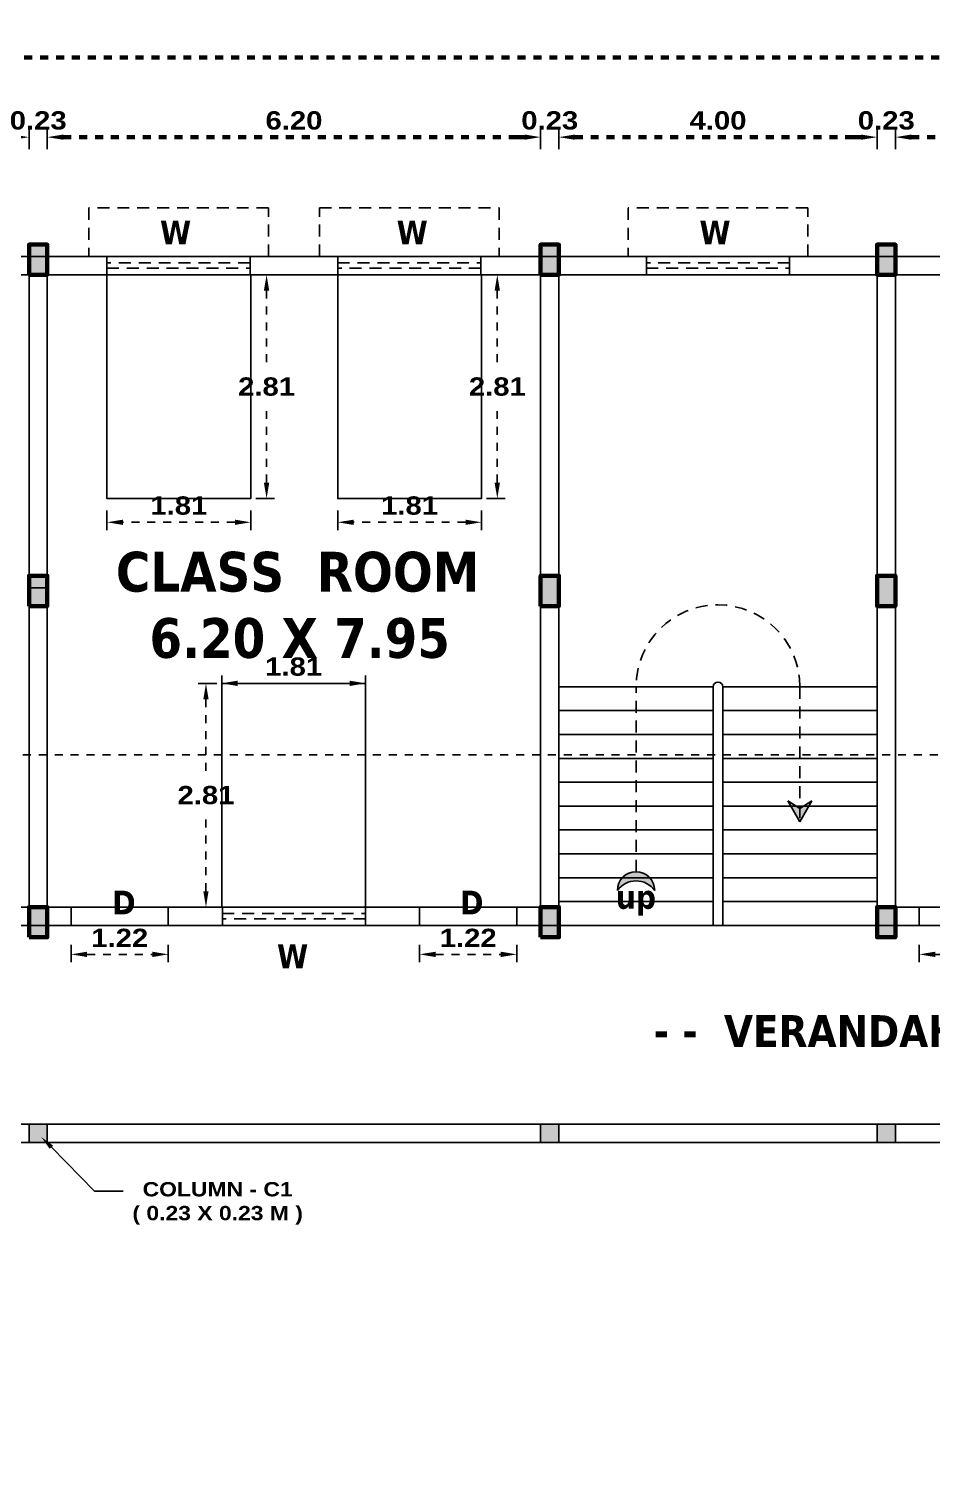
# Model space of a CAD drawing. Header units: metres. Extents: x 863 to 1571, y 626 to 804.
# Drawn here: x 880.64 to 891.99, y 682.07 to 700.3 of the extents above; entities that cross this region are included whole.
import ezdxf
from ezdxf import colors
from ezdxf.entities.mleader import LeaderData, LeaderLine
from ezdxf.math import Vec2, Vec3

# ---------------------------------------------------------------- set-up
doc = ezdxf.new("R2010")
doc.units = ezdxf.units.M
doc.header["$LTSCALE"] = 0.2
doc.header["$MEASUREMENT"] = 0
doc.header["$PDMODE"] = 2
for name, pattern in [('DASHDOT', [1, 0.5, -0.25, 0, -0.25]), ('DOT2', [0.125, 0, -0.125]), ('HIDDEN', [0.375, 0.25, -0.125])]:
    doc.linetypes.add(name, pattern=pattern)
doc.layers.get('0').update_dxf_attribs({"lineweight": 60})
for name, color, linetype in [('BLK_1_FLR_0_BLT_UP_AREA', 9, 'Continuous'), ('BLK_1_FLR_0_EXIT_WIDTH_DOOR', 1, 'Continuous'), ('BLK_1_FLR_0_REGULAR_ROOM_5', 2, 'Continuous'), ('BLK_1_FLR_0_REGULAR_ROOM_6', 2, 'Continuous'), ('BLK_1_FLR_0_ROOM_5_LIGHT_VENTILATION_1', 232, 'Continuous'), ('DOOR_OPEN', 232, 'Continuous')]:
    doc.layers.add(name, color=color, linetype=linetype)
doc.styles.get("Standard").update_dxf_attribs({"font": 'ariblk.ttf', "height": 0.23})
doc.styles.add('TXT', font='txt.shx')
doc.dimstyles.get("Standard").update_dxf_attribs({"dimtxt": 0.23, "dimasz": 0.2, "dimexe": 0.12, "dimexo": 0.0625, "dimgap": 0.09, "dimtad": 1, "dimtih": 1, "dimtoh": 1, "dimzin": 1, "dimdsep": 46, "dimtxsty": 'Standard', "dimcen": 0.09, "dimazin": 0, "dimtfac": 1, "dimtix": 1, "dimtofl": 0, "dimtmove": 0, "dimatfit": 0, "dimfxl": 0, "dimtolj": 1, "dimtzin": 0, "dimarcsym": 0})

# ---------------------------------------------------------------- blocks, each defined once
blk = doc.blocks.new('A$C650768DD')
blk.add_hatch(color=4).paths.add_polyline_path([(0, 0), (0.23, 0), (0.23, 0.38), (0, 0.38)])
at = {"color": 1}
blk.add_lwpolyline([(0, 0), (0.23, 0), (0.23, 0.38), (0, 0.38)], close=True, dxfattribs=at)
blk = doc.blocks.new('*D207')
at = {"color": 0, "lineweight": -2}
for p, q in [((874.443, 698.79), (874.443, 699.04)), ((880.643, 698.79), (880.643, 699.04))]:
    blk.add_line(p, q, dxfattribs=at)
at = {"linetype": 'DOT2'}
blk.add_line((874.643, 698.94), (880.443, 698.94), dxfattribs=at)
at = {"lineweight": -2}
for points in [[(874.643, 698.973), (874.643, 698.907), (874.443, 698.94)], [(880.443, 698.973), (880.443, 698.907), (880.643, 698.94)]]:
    blk.add_solid(points, dxfattribs=at)
at = {"layer": 'Defpoints', "color": 0, "lineweight": -2}
for p in [(880.643, 698.94), (874.443, 697.21), (880.643, 697.21)]:
    blk.add_point(p, dxfattribs=at)
at = {"color": 0, "lineweight": -2, "insert": (877.543, 699.149), "char_height": 0.23, "attachment_point": 5}
blk.add_mtext('\\A1;6.20', dxfattribs=at)
blk = doc.blocks.new('*D208')
at = {"linetype": 'DOT2'}
for p, q in [((880.443, 698.94), (880.243, 698.94)), ((881.073, 698.94), (881.273, 698.94))]:
    blk.add_line(p, q, dxfattribs=at)
at = {"color": 0, "lineweight": -2}
for p, q in [((880.643, 698.79), (880.643, 699.04)), ((880.873, 698.79), (880.873, 699.04))]:
    blk.add_line(p, q, dxfattribs=at)
at = {"lineweight": -2}
for points in [[(880.443, 698.973), (880.443, 698.907), (880.643, 698.94)], [(881.073, 698.973), (881.073, 698.907), (880.873, 698.94)]]:
    blk.add_solid(points, dxfattribs=at)
at = {"layer": 'Defpoints', "color": 0, "lineweight": -2}
for p in [(880.873, 698.94), (880.643, 697.21), (880.873, 697.21)]:
    blk.add_point(p, dxfattribs=at)
at = {"color": 0, "lineweight": -2, "insert": (880.758, 699.149), "char_height": 0.23, "attachment_point": 5}
blk.add_mtext('\\A1;0.23', dxfattribs=at)
blk = doc.blocks.new('*D209')
at = {"color": 0, "lineweight": -2}
for p, q in [((880.873, 698.79), (880.873, 699.04)), ((887.073, 698.79), (887.073, 699.04))]:
    blk.add_line(p, q, dxfattribs=at)
at = {"linetype": 'DOT2'}
blk.add_line((881.073, 698.94), (886.873, 698.94), dxfattribs=at)
at = {"lineweight": -2}
for points in [[(881.073, 698.973), (881.073, 698.907), (880.873, 698.94)], [(886.873, 698.973), (886.873, 698.907), (887.073, 698.94)]]:
    blk.add_solid(points, dxfattribs=at)
at = {"layer": 'Defpoints', "color": 0, "lineweight": -2}
for p in [(887.073, 698.94), (880.873, 697.21), (887.073, 697.21)]:
    blk.add_point(p, dxfattribs=at)
at = {"color": 0, "lineweight": -2, "insert": (883.973, 699.149), "char_height": 0.23, "attachment_point": 5}
blk.add_mtext('\\A1;6.20', dxfattribs=at)
blk = doc.blocks.new('*D210')
at = {"linetype": 'DOT2'}
for p, q in [((886.873, 698.94), (886.673, 698.94)), ((887.503, 698.94), (887.703, 698.94))]:
    blk.add_line(p, q, dxfattribs=at)
at = {"color": 0, "lineweight": -2}
for p, q in [((887.073, 698.79), (887.073, 699.04)), ((887.303, 698.79), (887.303, 699.04))]:
    blk.add_line(p, q, dxfattribs=at)
at = {"lineweight": -2}
for points in [[(886.873, 698.973), (886.873, 698.907), (887.073, 698.94)], [(887.503, 698.973), (887.503, 698.907), (887.303, 698.94)]]:
    blk.add_solid(points, dxfattribs=at)
at = {"layer": 'Defpoints', "color": 0, "lineweight": -2}
for p in [(887.303, 698.94), (887.073, 697.21), (887.303, 697.21)]:
    blk.add_point(p, dxfattribs=at)
at = {"color": 0, "lineweight": -2, "insert": (887.188, 699.149), "char_height": 0.23, "attachment_point": 5}
blk.add_mtext('\\A1;0.23', dxfattribs=at)
blk = doc.blocks.new('*D211')
at = {"color": 0, "lineweight": -2}
for p, q in [((887.303, 698.79), (887.303, 699.04)), ((891.303, 698.79), (891.303, 699.04))]:
    blk.add_line(p, q, dxfattribs=at)
at = {"linetype": 'DOT2'}
blk.add_line((887.503, 698.94), (891.103, 698.94), dxfattribs=at)
at = {"lineweight": -2}
for points in [[(887.503, 698.973), (887.503, 698.907), (887.303, 698.94)], [(891.103, 698.973), (891.103, 698.907), (891.303, 698.94)]]:
    blk.add_solid(points, dxfattribs=at)
at = {"layer": 'Defpoints', "color": 0, "lineweight": -2}
for p in [(891.303, 698.94), (887.303, 697.21), (891.303, 697.21)]:
    blk.add_point(p, dxfattribs=at)
at = {"color": 0, "lineweight": -2, "insert": (889.303, 699.149), "char_height": 0.23, "attachment_point": 5}
blk.add_mtext('\\A1;4.00', dxfattribs=at)
blk = doc.blocks.new('*D212')
at = {"linetype": 'DOT2'}
for p, q in [((891.103, 698.94), (890.903, 698.94)), ((891.733, 698.94), (891.933, 698.94))]:
    blk.add_line(p, q, dxfattribs=at)
at = {"color": 0, "lineweight": -2}
for p, q in [((891.303, 698.79), (891.303, 699.04)), ((891.533, 698.79), (891.533, 699.04))]:
    blk.add_line(p, q, dxfattribs=at)
at = {"lineweight": -2}
for points in [[(891.103, 698.973), (891.103, 698.907), (891.303, 698.94)], [(891.733, 698.973), (891.733, 698.907), (891.533, 698.94)]]:
    blk.add_solid(points, dxfattribs=at)
at = {"layer": 'Defpoints', "color": 0, "lineweight": -2}
for p in [(891.533, 698.94), (891.303, 697.21), (891.533, 697.21)]:
    blk.add_point(p, dxfattribs=at)
at = {"color": 0, "lineweight": -2, "insert": (891.418, 699.149), "char_height": 0.23, "attachment_point": 5}
blk.add_mtext('\\A1;0.23', dxfattribs=at)
blk = doc.blocks.new('*D213')
at = {"color": 0, "lineweight": -2}
for p, q in [((891.533, 698.79), (891.533, 699.04)), ((897.733, 698.79), (897.733, 699.04))]:
    blk.add_line(p, q, dxfattribs=at)
at = {"linetype": 'DOT2'}
blk.add_line((891.733, 698.94), (897.533, 698.94), dxfattribs=at)
at = {"lineweight": -2}
for points in [[(891.733, 698.973), (891.733, 698.907), (891.533, 698.94)], [(897.533, 698.973), (897.533, 698.907), (897.733, 698.94)]]:
    blk.add_solid(points, dxfattribs=at)
at = {"layer": 'Defpoints', "color": 0, "lineweight": -2}
for p in [(897.733, 698.94), (891.533, 697.21), (897.733, 697.21)]:
    blk.add_point(p, dxfattribs=at)
at = {"color": 0, "lineweight": -2, "insert": (894.633, 699.149), "char_height": 0.23, "attachment_point": 5}
blk.add_mtext('\\A1;6.20', dxfattribs=at)
blk = doc.blocks.new('*D233')
at = {"color": 0, "lineweight": -2}
for p, q in [((867.783, 699.79), (867.783, 700.04)), ((953.433, 699.79), (953.433, 700.04))]:
    blk.add_line(p, q, dxfattribs=at)
at = {"linetype": 'DOT2'}
blk.add_line((867.983, 699.94), (953.233, 699.94), dxfattribs=at)
at = {"lineweight": -2}
for points in [[(867.983, 699.973), (867.983, 699.907), (867.783, 699.94)], [(953.233, 699.973), (953.233, 699.907), (953.433, 699.94)]]:
    blk.add_solid(points, dxfattribs=at)
at = {"layer": 'Defpoints', "color": 0, "lineweight": -2}
for p in [(953.433, 699.94), (867.783, 697.44), (953.433, 686.53)]:
    blk.add_point(p, dxfattribs=at)
at = {"color": 0, "lineweight": -2, "insert": (910.608, 700.149), "char_height": 0.23, "attachment_point": 5}
blk.add_mtext('\\A1;85.65', dxfattribs=at)
blk = doc.blocks.new('*D313')
at = {"layer": 'BLK_1_FLR_0_ROOM_5_LIGHT_VENTILATION_1', "color": 232, "lineweight": -2}
for p, q in [((883.003, 692.073), (882.767, 692.073)), ((883.003, 689.26), (882.767, 689.26))]:
    blk.add_line(p, q, dxfattribs=at)
at = {"layer": 'BLK_1_FLR_0_ROOM_5_LIGHT_VENTILATION_1', "color": 232, "linetype": 'DOT2'}
for p, q in [((882.867, 691.873), (882.867, 690.875)), ((882.867, 689.46), (882.867, 690.458))]:
    blk.add_line(p, q, dxfattribs=at)
at = {"layer": 'BLK_1_FLR_0_ROOM_5_LIGHT_VENTILATION_1', "color": 232, "lineweight": -2}
for points in [[(882.834, 691.873), (882.9, 691.873), (882.867, 692.073)], [(882.834, 689.46), (882.9, 689.46), (882.867, 689.26)]]:
    blk.add_solid(points, dxfattribs=at)
at = {"layer": 'Defpoints', "color": 0, "lineweight": -2}
for p in [(882.867, 692.073), (883.066, 692.073), (883.066, 689.26)]:
    blk.add_point(p, dxfattribs=at)
at = {"layer": 'BLK_1_FLR_0_ROOM_5_LIGHT_VENTILATION_1', "color": 232, "lineweight": -2, "insert": (882.867, 690.667), "char_height": 0.23, "attachment_point": 5}
blk.add_mtext('\\A1;2.81', dxfattribs=at)
blk = doc.blocks.new('*D314')
at = {"layer": 'BLK_1_FLR_0_ROOM_5_LIGHT_VENTILATION_1', "color": 232, "lineweight": -2}
for p, q in [((883.066, 692.073), (883.066, 692.173)), ((884.873, 692.073), (884.873, 692.173))]:
    blk.add_line(p, q, dxfattribs=at)
at = {"layer": 'BLK_1_FLR_0_ROOM_5_LIGHT_VENTILATION_1', "color": 232, "linetype": 'DOT2'}
blk.add_line((883.266, 692.073), (884.673, 692.073), dxfattribs=at)
at = {"layer": 'BLK_1_FLR_0_ROOM_5_LIGHT_VENTILATION_1', "color": 232, "lineweight": -2}
for points in [[(883.266, 692.107), (883.266, 692.04), (883.066, 692.073)], [(884.673, 692.107), (884.673, 692.04), (884.873, 692.073)]]:
    blk.add_solid(points, dxfattribs=at)
at = {"layer": 'Defpoints', "color": 0, "lineweight": -2}
for p in [(883.066, 692.073), (884.873, 692.073), (884.873, 692.073)]:
    blk.add_point(p, dxfattribs=at)
at = {"layer": 'BLK_1_FLR_0_ROOM_5_LIGHT_VENTILATION_1', "color": 232, "lineweight": -2, "insert": (883.969, 692.282), "char_height": 0.23, "attachment_point": 5}
blk.add_mtext('\\A1;1.81', dxfattribs=at)
blk = doc.blocks.new('*D309')
at = {"layer": 'BLK_1_FLR_0_ROOM_5_LIGHT_VENTILATION_1', "color": 232, "lineweight": -2}
for p, q in [((883.492, 697.21), (883.729, 697.21)), ((883.492, 694.397), (883.729, 694.397))]:
    blk.add_line(p, q, dxfattribs=at)
at = {"layer": 'BLK_1_FLR_0_ROOM_5_LIGHT_VENTILATION_1', "color": 232, "linetype": 'DOT2'}
for p, q in [((883.629, 697.01), (883.629, 696.012)), ((883.629, 694.597), (883.629, 695.594))]:
    blk.add_line(p, q, dxfattribs=at)
at = {"layer": 'BLK_1_FLR_0_ROOM_5_LIGHT_VENTILATION_1', "color": 232, "lineweight": -2}
for points in [[(883.595, 697.01), (883.662, 697.01), (883.629, 697.21)], [(883.595, 694.597), (883.662, 694.597), (883.629, 694.397)]]:
    blk.add_solid(points, dxfattribs=at)
at = {"layer": 'Defpoints', "color": 0, "lineweight": -2}
for p in [(883.43, 697.21), (883.43, 694.397), (883.629, 694.397)]:
    blk.add_point(p, dxfattribs=at)
at = {"layer": 'BLK_1_FLR_0_ROOM_5_LIGHT_VENTILATION_1', "color": 232, "lineweight": -2, "insert": (883.629, 695.803), "char_height": 0.23, "attachment_point": 5}
blk.add_mtext('\\A1;2.81', dxfattribs=at)
blk = doc.blocks.new('*D310')
at = {"layer": 'BLK_1_FLR_0_ROOM_5_LIGHT_VENTILATION_1', "color": 232, "lineweight": -2}
for p, q in [((881.623, 694.248), (881.623, 693.998)), ((883.43, 694.248), (883.43, 693.998))]:
    blk.add_line(p, q, dxfattribs=at)
at = {"layer": 'BLK_1_FLR_0_ROOM_5_LIGHT_VENTILATION_1', "color": 232, "linetype": 'DOT2'}
blk.add_line((883.23, 694.098), (881.823, 694.098), dxfattribs=at)
at = {"layer": 'BLK_1_FLR_0_ROOM_5_LIGHT_VENTILATION_1', "color": 232, "lineweight": -2}
for points in [[(881.823, 694.131), (881.823, 694.065), (881.623, 694.098)], [(883.23, 694.131), (883.23, 694.065), (883.43, 694.098)]]:
    blk.add_solid(points, dxfattribs=at)
at = {"layer": 'Defpoints', "color": 0, "lineweight": -2}
for p in [(881.623, 694.397), (883.43, 694.397), (881.623, 694.098)]:
    blk.add_point(p, dxfattribs=at)
at = {"layer": 'BLK_1_FLR_0_ROOM_5_LIGHT_VENTILATION_1', "color": 232, "lineweight": -2, "insert": (882.526, 694.307), "char_height": 0.23, "attachment_point": 5}
blk.add_mtext('\\A1;1.81', dxfattribs=at)
blk = doc.blocks.new('*D311')
at = {"layer": 'BLK_1_FLR_0_ROOM_5_LIGHT_VENTILATION_1', "color": 232, "lineweight": -2}
for p, q in [((886.392, 697.21), (886.629, 697.21)), ((886.392, 694.397), (886.629, 694.397))]:
    blk.add_line(p, q, dxfattribs=at)
at = {"layer": 'BLK_1_FLR_0_ROOM_5_LIGHT_VENTILATION_1', "color": 232, "linetype": 'DOT2'}
for p, q in [((886.529, 697.01), (886.529, 696.012)), ((886.529, 694.597), (886.529, 695.594))]:
    blk.add_line(p, q, dxfattribs=at)
at = {"layer": 'BLK_1_FLR_0_ROOM_5_LIGHT_VENTILATION_1', "color": 232, "lineweight": -2}
for points in [[(886.495, 697.01), (886.562, 697.01), (886.529, 697.21)], [(886.495, 694.597), (886.562, 694.597), (886.529, 694.397)]]:
    blk.add_solid(points, dxfattribs=at)
at = {"layer": 'Defpoints', "color": 0, "lineweight": -2}
for p in [(886.33, 697.21), (886.33, 694.397), (886.529, 694.397)]:
    blk.add_point(p, dxfattribs=at)
at = {"layer": 'BLK_1_FLR_0_ROOM_5_LIGHT_VENTILATION_1', "color": 232, "lineweight": -2, "insert": (886.529, 695.803), "char_height": 0.23, "attachment_point": 5}
blk.add_mtext('\\A1;2.81', dxfattribs=at)
blk = doc.blocks.new('*D312')
at = {"layer": 'BLK_1_FLR_0_ROOM_5_LIGHT_VENTILATION_1', "color": 232, "lineweight": -2}
for p, q in [((884.523, 694.248), (884.523, 693.998)), ((886.33, 694.248), (886.33, 693.998))]:
    blk.add_line(p, q, dxfattribs=at)
at = {"layer": 'BLK_1_FLR_0_ROOM_5_LIGHT_VENTILATION_1', "color": 232, "linetype": 'DOT2'}
blk.add_line((886.13, 694.098), (884.723, 694.098), dxfattribs=at)
at = {"layer": 'BLK_1_FLR_0_ROOM_5_LIGHT_VENTILATION_1', "color": 232, "lineweight": -2}
for points in [[(884.723, 694.131), (884.723, 694.065), (884.523, 694.098)], [(886.13, 694.131), (886.13, 694.065), (886.33, 694.098)]]:
    blk.add_solid(points, dxfattribs=at)
at = {"layer": 'Defpoints', "color": 0, "lineweight": -2}
for p in [(884.523, 694.397), (886.33, 694.397), (884.523, 694.098)]:
    blk.add_point(p, dxfattribs=at)
at = {"layer": 'BLK_1_FLR_0_ROOM_5_LIGHT_VENTILATION_1', "color": 232, "lineweight": -2, "insert": (885.426, 694.307), "char_height": 0.23, "attachment_point": 5}
blk.add_mtext('\\A1;1.81', dxfattribs=at)
blk = doc.blocks.new('*D452')
at = {"layer": 'BLK_1_FLR_0_EXIT_WIDTH_DOOR', "color": 2, "lineweight": -2}
for p, q in [((881.173, 688.786), (881.173, 688.566)), ((882.393, 688.786), (882.393, 688.566))]:
    blk.add_line(p, q, dxfattribs=at)
at = {"layer": 'BLK_1_FLR_0_EXIT_WIDTH_DOOR', "color": 2, "linetype": 'DOT2'}
blk.add_line((881.373, 688.666), (882.193, 688.666), dxfattribs=at)
at = {"layer": 'BLK_1_FLR_0_EXIT_WIDTH_DOOR', "color": 2, "lineweight": -2}
for points in [[(881.373, 688.699), (881.373, 688.632), (881.173, 688.666)], [(882.193, 688.699), (882.193, 688.632), (882.393, 688.666)]]:
    blk.add_solid(points, dxfattribs=at)
at = {"layer": 'Defpoints', "color": 0, "lineweight": -2}
for p in [(881.173, 689.03), (882.393, 689.03), (882.393, 688.666)]:
    blk.add_point(p, dxfattribs=at)
at = {"layer": 'BLK_1_FLR_0_EXIT_WIDTH_DOOR', "color": 2, "lineweight": -2, "insert": (881.783, 688.873), "char_height": 0.23, "attachment_point": 5}
blk.add_mtext('\\A1;1.22', dxfattribs=at)
blk = doc.blocks.new('*D453')
at = {"layer": 'BLK_1_FLR_0_EXIT_WIDTH_DOOR', "color": 2, "lineweight": -2}
for p, q in [((885.553, 688.786), (885.553, 688.566)), ((886.773, 688.786), (886.773, 688.566))]:
    blk.add_line(p, q, dxfattribs=at)
at = {"layer": 'BLK_1_FLR_0_EXIT_WIDTH_DOOR', "color": 2, "linetype": 'DOT2'}
blk.add_line((885.753, 688.666), (886.573, 688.666), dxfattribs=at)
at = {"layer": 'BLK_1_FLR_0_EXIT_WIDTH_DOOR', "color": 2, "lineweight": -2}
for points in [[(885.753, 688.699), (885.753, 688.632), (885.553, 688.666)], [(886.573, 688.699), (886.573, 688.632), (886.773, 688.666)]]:
    blk.add_solid(points, dxfattribs=at)
at = {"layer": 'Defpoints', "color": 0, "lineweight": -2}
for p in [(885.553, 689.03), (886.773, 689.03), (886.773, 688.666)]:
    blk.add_point(p, dxfattribs=at)
at = {"layer": 'BLK_1_FLR_0_EXIT_WIDTH_DOOR', "color": 2, "lineweight": -2, "insert": (886.163, 688.873), "char_height": 0.23, "attachment_point": 5}
blk.add_mtext('\\A1;1.22', dxfattribs=at)
blk = doc.blocks.new('*D454')
at = {"layer": 'BLK_1_FLR_0_EXIT_WIDTH_DOOR', "color": 2, "lineweight": -2}
for p, q in [((891.833, 688.786), (891.833, 688.566)), ((893.053, 688.786), (893.053, 688.566))]:
    blk.add_line(p, q, dxfattribs=at)
at = {"layer": 'BLK_1_FLR_0_EXIT_WIDTH_DOOR', "color": 2, "linetype": 'DOT2'}
blk.add_line((892.033, 688.666), (892.853, 688.666), dxfattribs=at)
at = {"layer": 'BLK_1_FLR_0_EXIT_WIDTH_DOOR', "color": 2, "lineweight": -2}
for points in [[(892.033, 688.699), (892.033, 688.632), (891.833, 688.666)], [(892.853, 688.699), (892.853, 688.632), (893.053, 688.666)]]:
    blk.add_solid(points, dxfattribs=at)
at = {"layer": 'Defpoints', "color": 0, "lineweight": -2}
for p in [(891.833, 689.03), (893.053, 689.03), (893.053, 688.666)]:
    blk.add_point(p, dxfattribs=at)
at = {"layer": 'BLK_1_FLR_0_EXIT_WIDTH_DOOR', "color": 2, "lineweight": -2, "insert": (892.443, 688.873), "char_height": 0.23, "attachment_point": 5}
blk.add_mtext('\\A1;1.22', dxfattribs=at)

msp = doc.modelspace()

# ---------------------------------------------------------------- hatches: boundary and pattern name
at = {"lineweight": -2}
h = msp.add_hatch(color=256, dxfattribs=at)
h.dxf.hatch_style = 1
h.paths.add_polyline_path([(890.317, 690.359), (890.181, 690.596), (890.333, 690.499), (890.484, 690.596), (890.349, 690.359)])
h.paths.add_polyline_path([(890.333, 690.331), (890.317, 690.359), (890.349, 690.359)])
h = msp.add_hatch(color=256, dxfattribs=at)
h.dxf.hatch_style = 1
h.paths.add_polyline_path([(888.038, 689.47, -1), (888.507, 689.47, 0.509611)])
h = msp.add_hatch(color=256, dxfattribs=at)
h.dxf.hatch_style = 1
h.paths.add_polyline_path([(880.873, 686.53), (880.643, 686.53), (880.643, 686.3), (880.873, 686.3)])
h = msp.add_hatch(color=256, dxfattribs=at)
h.dxf.hatch_style = 1
h.paths.add_polyline_path([(887.303, 686.53), (887.073, 686.53), (887.073, 686.3), (887.303, 686.3)])
h = msp.add_hatch(color=256, dxfattribs=at)
h.dxf.hatch_style = 1
h.paths.add_polyline_path([(891.533, 686.53), (891.303, 686.53), (891.303, 686.3), (891.533, 686.3)])

# ---------------------------------------------------------------- linework, layer by layer
for p, q in [((867.783, 697.44), (953.433, 697.44)), ((867.783, 697.44), (953.433, 697.44)), ((880.873, 697.44), (880.643, 697.44)), ((887.303, 697.44), (887.073, 697.44)), ((880.643, 697.21), (874.443, 697.21)), ((880.643, 689.26), (880.643, 697.21)), ((880.643, 689.26), (880.643, 697.21)), ((880.873, 689.26), (880.873, 697.21)), ((880.873, 689.26), (880.873, 697.21)), ((887.073, 689.03), (887.073, 697.21)), ((887.073, 689.03), (887.073, 697.21)), ((887.073, 689.26), (887.073, 697.21)), ((887.073, 689.26), (887.073, 697.21)), ((887.073, 689.26), (887.073, 697.21)), ((887.073, 689.26), (887.073, 697.21)), ((887.073, 689.26), (887.073, 697.21)), ((887.073, 689.26), (887.073, 697.21)), ((887.073, 689.03), (887.073, 697.21)), ((887.303, 689.03), (887.303, 697.21)), ((887.303, 689.26), (887.303, 697.21)), ((887.303, 689.03), (887.303, 697.21)), ((887.303, 697.21), (891.303, 697.21)), ((891.303, 697.21), (887.303, 697.21)), ((887.303, 697.21), (891.303, 697.21)), ((891.303, 697.21), (887.303, 697.21)), ((891.303, 689.03), (891.303, 697.21)), ((891.303, 689.03), (891.303, 697.21)), ((891.303, 689.03), (891.303, 697.21)), ((891.303, 689.26), (891.303, 697.21)), ((891.303, 689.03), (891.303, 697.21)), ((891.533, 689.26), (891.533, 697.21)), ((891.533, 689.26), (891.533, 697.21)), ((891.533, 689.26), (891.533, 697.21)), ((891.533, 689.26), (891.533, 697.21)), ((880.873, 693.275), (880.643, 693.275)), ((889.243, 692.03), (887.303, 692.03)), ((889.243, 689.03), (889.243, 692.03)), ((891.303, 692.03), (889.363, 692.03)), ((889.363, 689.03), (889.363, 692.03)), ((889.243, 691.73), (887.303, 691.73)), ((891.303, 691.73), (889.363, 691.73)), ((889.243, 691.43), (887.303, 691.43)), ((891.303, 691.43), (889.363, 691.43)), ((889.243, 691.13), (887.303, 691.13)), ((891.303, 691.13), (889.363, 691.13)), ((889.243, 690.83), (887.303, 690.83)), ((891.303, 690.83), (889.363, 690.83)), ((890.333, 690.331), (890.181, 690.596)), ((890.181, 690.596), (890.333, 690.499)), ((890.333, 690.331), (890.484, 690.596)), ((890.484, 690.596), (890.333, 690.499)), ((889.243, 690.53), (887.303, 690.53)), ((891.303, 690.53), (889.363, 690.53)), ((889.243, 690.23), (887.303, 690.23)), ((891.303, 690.23), (889.363, 690.23)), ((889.243, 689.93), (887.303, 689.93)), ((891.303, 689.93), (889.363, 689.93)), ((889.243, 689.63), (887.303, 689.63)), ((891.303, 689.63), (889.363, 689.63)), ((889.243, 689.33), (887.303, 689.33)), ((891.303, 689.33), (889.363, 689.33)), ((881.173, 689.26), (880.343, 689.26)), ((881.173, 689.26), (881.173, 689.03)), ((885.553, 689.26), (882.393, 689.26)), ((885.553, 689.26), (882.393, 689.26)), ((882.393, 689.26), (882.393, 689.03)), ((882.493, 689.26), (885.453, 689.26)), ((885.553, 689.26), (885.553, 689.03)), ((887.303, 689.26), (886.773, 689.26)), ((886.773, 689.26), (886.773, 689.03)), ((887.003, 689.26), (887.303, 689.26)), ((891.533, 689.26), (891.833, 689.26)), ((891.833, 689.26), (891.833, 689.03)), ((867.783, 689.03), (887.303, 689.03)), ((887.303, 689.03), (880.643, 689.03)), ((887.303, 689.03), (887.073, 689.03)), ((889.363, 689.03), (887.303, 689.03)), ((891.303, 689.03), (889.363, 689.03)), ((921.933, 689.03), (891.303, 689.03)), ((891.303, 689.03), (900.163, 689.03)), ((887.073, 688.88), (887.073, 688.88)), ((891.533, 688.88), (891.533, 688.88)), ((880.643, 686.53), (880.643, 686.53)), ((887.073, 686.53), (887.073, 686.53)), ((891.303, 686.53), (891.303, 686.53)), ((934.113, 686.3), (878.923, 686.3)), ((880.873, 686.3), (880.873, 686.3)), ((887.303, 686.3), (887.303, 686.3)), ((891.533, 686.3), (891.533, 686.3))]:
    msp.add_line(p, q, dxfattribs=at)
at = {"linetype": 'HIDDEN', "lineweight": -2, "ltscale": 3}
for p, q in [((888.273, 689.704), (888.273, 692.03)), ((890.333, 692.03), (890.333, 690.331))]:
    msp.add_line(p, q, dxfattribs=at)
at = {"linetype": 'DASHDOT', "lineweight": -2}
msp.add_line((865.766, 691.173), (955.884, 691.173), dxfattribs=at)
at = {"linetype": 'HIDDEN', "lineweight": -2, "ltscale": 3}
for points in [[(883.653, 697.44), (883.653, 698.05), (881.393, 698.05), (881.393, 697.44)], [(884.293, 697.44), (884.293, 698.05), (886.553, 698.05), (886.553, 697.44)], [(890.433, 697.44), (890.433, 698.05), (888.173, 698.05), (888.173, 697.44)]]:
    msp.add_lwpolyline(points, dxfattribs=at)
at = {"lineweight": -2}
for points in [[(881.623, 697.44), (883.423, 697.44), (883.423, 697.21), (881.623, 697.21)], [(886.323, 697.44), (884.523, 697.44), (884.523, 697.21), (886.323, 697.21)], [(888.403, 697.44), (890.203, 697.44), (890.203, 697.21), (888.403, 697.21)], [(883.073, 689.03), (884.873, 689.03), (884.873, 689.26), (883.073, 689.26)], [(883.073, 689.03), (884.873, 689.03), (884.873, 689.26), (883.073, 689.26)], [(880.643, 686.53), (880.873, 686.53), (880.873, 686.3), (880.643, 686.3)], [(887.073, 686.53), (887.303, 686.53), (887.303, 686.3), (887.073, 686.3)], [(891.303, 686.53), (891.533, 686.53), (891.533, 686.3), (891.303, 686.3)]]:
    msp.add_lwpolyline(points, close=True, dxfattribs=at)
at = {"linetype": 'HIDDEN', "lineweight": -2, "ltscale": 3}
for points in [[(881.623, 697.292), (883.423, 697.292), (883.423, 697.358), (881.623, 697.358)], [(886.323, 697.292), (884.523, 697.292), (884.523, 697.358), (886.323, 697.358)], [(888.403, 697.292), (890.203, 697.292), (890.203, 697.358), (888.403, 697.358)], [(883.073, 689.178), (884.873, 689.178), (884.873, 689.112), (883.073, 689.112)]]:
    msp.add_lwpolyline(points, close=True, dxfattribs=at)
at = {"lineweight": -2}
for points in [[(872.713, 664.94), (868.013, 664.94), (868.013, 686.3), (868.013, 697.21), (953.203, 697.21), (953.203, 686.3), (955.849, 686.3), (955.849, 677.35), (953.203, 677.35), (953.203, 666.44), (919.911, 666.44), (919.911, 677.119), (934.343, 677.119), (934.343, 686.53), (878.693, 686.53), (878.692, 664.94), (876.853, 664.94)], [(885.453, 689.26), (882.493, 689.26)], [(885.453, 689.26), (882.493, 689.26)]]:
    msp.add_lwpolyline(points, dxfattribs=at)
at = {"linetype": 'HIDDEN', "lineweight": -2, "ltscale": 3}
msp.add_arc((889.303, 692.03), 1.03, 0, 180, dxfattribs=at)
at = {"lineweight": -2}
for centre, radius, start, end in [((889.303, 692.03), 0.06, 0, 180), ((888.273, 689.47), 0.234, 0, 180), ((888.273, 689.3), 0.29, 35.9922, 144.0078)]:
    msp.add_arc(centre, radius, start, end, dxfattribs=at)
at = {"layer": 'BLK_1_FLR_0_BLT_UP_AREA', "color": 26, "lineweight": -2}
msp.add_lwpolyline([(867.783, 664.71), (867.783, 697.44), (953.433, 697.44), (953.433, 686.53), (956.079, 686.53), (956.079, 677.12), (953.433, 677.12), (953.433, 666.21), (919.679, 666.21), (919.681, 677.349), (934.113, 677.349), (934.113, 686.3), (878.923, 686.3), (878.922, 664.71)], close=True, dxfattribs=at)
at = {"layer": 'BLK_1_FLR_0_REGULAR_ROOM_5', "color": 3, "lineweight": -2}
msp.add_lwpolyline([(880.873, 689.26), (887.073, 689.26), (887.073, 697.21), (880.873, 697.21)], close=True, dxfattribs=at)
at = {"layer": 'BLK_1_FLR_0_REGULAR_ROOM_6', "color": 3, "lineweight": -2}
msp.add_lwpolyline([(891.533, 689.26), (897.733, 689.26), (897.733, 697.21), (891.533, 697.21)], close=True, dxfattribs=at)
at = {"layer": 'BLK_1_FLR_0_ROOM_5_LIGHT_VENTILATION_1', "color": 232, "lineweight": -2}
for points in [[(883.43, 697.21), (883.43, 694.397), (881.623, 694.397), (881.623, 697.21)], [(886.33, 697.21), (886.33, 694.397), (884.523, 694.397), (884.523, 697.21)], [(883.066, 689.26), (883.066, 692.073), (884.873, 692.073), (884.873, 689.26)]]:
    msp.add_lwpolyline(points, close=True, dxfattribs=at)
at = {"layer": 'DOOR_OPEN', "color": 2, "lineweight": -2}
for points in [[(881.173, 689.26), (882.393, 689.26), (882.393, 689.03), (881.173, 689.03)], [(885.553, 689.26), (886.773, 689.26), (886.773, 689.03), (885.553, 689.03)], [(891.833, 689.26), (893.053, 689.26), (893.053, 689.03), (891.833, 689.03)]]:
    msp.add_lwpolyline(points, close=True, dxfattribs=at)

# ---------------------------------------------------------------- block references
at = {"lineweight": -2}
for p in [(880.643, 697.21), (887.073, 697.21), (887.073, 697.21), (887.073, 697.21), (887.073, 697.21), (891.303, 697.21), (880.643, 693.045), (887.073, 693.045), (887.073, 693.045), (887.073, 693.045), (887.073, 693.045), (891.303, 693.045), (880.643, 688.88), (887.073, 688.88), (887.073, 688.88), (887.073, 688.88), (887.073, 688.88), (891.303, 688.88)]:
    msp.add_blockref('A$C650768DD', p, dxfattribs=at)
at = {"lineweight": -2, "xscale": -1}
for p in [(891.533, 697.21), (891.533, 697.21), (891.533, 693.045), (891.533, 693.045), (891.533, 688.88), (891.533, 688.88)]:
    msp.add_blockref('A$C650768DD', p, dxfattribs=at)

# ---------------------------------------------------------------- texts
at = {"lineweight": -2, "style": 'TXT'}
for s, insert, char_height, width, attachment_point in [('{\\fTahoma|b1|i0|c0|p34;W}', (882.29, 697.591), 0.3, 35.65845, 7), ('{\\fTahoma|b1|i0|c0|p34;W}', (885.655, 697.591), 0.3, 35.65845, 9), ('{\\fTahoma|b1|i0|c0|p34;W}', (889.07, 697.591), 0.3, 35.65845, 7), ('{\\fTahoma|b1|i0|c0|p34;\\W2.72503; \\W1;CLASS  ROOM\\P{\\W4.782534; }6.20 X 7.95}', (881.175, 692.384), 0.5, 5.79384, 7), ('{\\fTahoma|b1|i0|c0|p34;D}', (881.689, 689.467), 0.3, 35.65845, 1), ('{\\fTahoma|b1|i0|c0|p34;D}', (886.355, 689.467), 0.3, 35.65845, 3), ('{\\fTahoma|b1|i0|c0|p34;up}', (888.524, 689.153), 0.3, 35.65845, 9), ('{\\fTahoma|b1|i0|c0|p34;W}', (883.761, 688.491), 0.3, 35.65845, 7), ('{\\fTahoma|b1|i0|c0|p34;\\W7.37233;  \\W1;- -  VERANDAH 2.50M  WIDE - -}', (886.071, 687.494), 0.4, 13.35651, 7)]:
    msp.add_mtext(s, dxfattribs=dict(at, insert=insert, char_height=char_height, width=width, attachment_point=attachment_point))

# ---------------------------------------------------------------- dimensions: what is measured, and where the dimension line sits
at = {"lineweight": -2}
for base, p1, p2, override, picture, middle in [((953.433, 699.94), (867.783, 697.44), (953.433, 686.53), {"dimtxt": 0.21, "dimexe": 0.1, "dimclrd": 256, "dimfxl": 0.15, "dimlwd": 65535, "dimarcsym": 2}, '*D233', (910.608, 700.149)), ((880.643, 698.94), (874.443, 697.21), (880.643, 697.21), {"dimtxt": 0.21, "dimexe": 0.1, "dimclrd": 256, "dimtmove": 1, "dimfxl": 0.15, "dimlwd": 65535, "dimarcsym": 2}, '*D207', (877.543, 699.149)), ((880.873, 698.94), (880.643, 697.21), (880.873, 697.21), {"dimtxt": 0.21, "dimexe": 0.1, "dimclrd": 256, "dimtmove": 1, "dimfxl": 0.15, "dimlwd": 65535, "dimarcsym": 2}, '*D208', (880.758, 699.149)), ((887.073, 698.94), (880.873, 697.21), (887.073, 697.21), {"dimtxt": 0.21, "dimexe": 0.1, "dimclrd": 256, "dimtmove": 1, "dimfxl": 0.15, "dimlwd": 65535, "dimarcsym": 2}, '*D209', (883.973, 699.149)), ((887.303, 698.94), (887.073, 697.21), (887.303, 697.21), {"dimtxt": 0.21, "dimexe": 0.1, "dimclrd": 256, "dimtmove": 1, "dimfxl": 0.15, "dimlwd": 65535, "dimarcsym": 2}, '*D210', (887.188, 699.149)), ((891.303, 698.94), (887.303, 697.21), (891.303, 697.21), {"dimtxt": 0.21, "dimexe": 0.1, "dimclrd": 256, "dimtmove": 1, "dimfxl": 0.15, "dimlwd": 65535, "dimarcsym": 2}, '*D211', (889.303, 699.149)), ((891.533, 698.94), (891.303, 697.21), (891.533, 697.21), {"dimtxt": 0.21, "dimexe": 0.1, "dimclrd": 256, "dimtmove": 1, "dimfxl": 0.15, "dimlwd": 65535, "dimarcsym": 2}, '*D212', (891.418, 699.149)), ((897.733, 698.94), (891.533, 697.21), (897.733, 697.21), {"dimtxt": 0.21, "dimexe": 0.1, "dimclrd": 256, "dimtmove": 1, "dimfxl": 0.15, "dimlwd": 65535, "dimarcsym": 2}, '*D213', (894.633, 699.149))]:
    dim = msp.add_linear_dim(base=base, p1=p1, p2=p2, dimstyle='Standard', override=override, dxfattribs=at)
    dim.commit()
    dim.dimension.update_dxf_attribs({"geometry": picture, "text_midpoint": middle})
at = {"layer": 'BLK_1_FLR_0_EXIT_WIDTH_DOOR', "color": 2, "lineweight": -2}
for base, p1, p2, picture, middle in [((882.393, 688.666), (881.173, 689.03), (882.393, 689.03), '*D452', (881.783, 688.873)), ((886.773, 688.666), (885.553, 689.03), (886.773, 689.03), '*D453', (886.163, 688.873)), ((893.053, 688.666), (891.833, 689.03), (893.053, 689.03), '*D454', (892.443, 688.873))]:
    dim = msp.add_linear_dim(base=base, p1=p1, p2=p2, dimstyle='Standard', override={"dimexe": 0.1, "dimclrd": 2, "dimclre": 2, "dimclrt": 2, "dimlwd": 65535, "dimarcsym": 2}, dxfattribs=at)
    dim.commit()
    dim.dimension.update_dxf_attribs({"geometry": picture, "text_midpoint": middle})
at = {"layer": 'BLK_1_FLR_0_ROOM_5_LIGHT_VENTILATION_1', "color": 232, "lineweight": -2}
for base, p1, p2, angle, picture, middle in [((883.629, 694.397), (883.43, 697.21), (883.43, 694.397), 270, '*D309', (883.629, 695.803)), ((886.529, 694.397), (886.33, 697.21), (886.33, 694.397), 270, '*D311', (886.529, 695.803)), ((884.873, 692.073), (883.066, 692.073), (884.873, 692.073), 180, '*D314', (883.969, 692.282)), ((882.867, 692.073), (883.066, 689.26), (883.066, 692.073), 90, '*D313', (882.867, 690.667))]:
    dim = msp.add_linear_dim(base=base, p1=p1, p2=p2, angle=angle, dimstyle='Standard', override={"dimexe": 0.1, "dimclrd": 232, "dimclre": 232, "dimclrt": 232, "dimfxl": 0.15, "dimlwd": 65535, "dimarcsym": 2}, dxfattribs=at)
    dim.commit()
    dim.dimension.update_dxf_attribs({"geometry": picture, "text_midpoint": middle})
for base, p1, p2, picture, middle in [((881.623, 694.098), (883.43, 694.397), (881.623, 694.397), '*D310', (882.526, 694.307)), ((884.523, 694.098), (886.33, 694.397), (884.523, 694.397), '*D312', (885.426, 694.307))]:
    dim = msp.add_linear_dim(base=base, p1=p1, p2=p2, dimstyle='Standard', override={"dimexe": 0.1, "dimclrd": 232, "dimclre": 232, "dimclrt": 232, "dimfxl": 0.15, "dimlwd": 65535, "dimarcsym": 2}, dxfattribs=at)
    dim.commit()
    dim.dimension.update_dxf_attribs({"geometry": picture, "text_midpoint": middle})

# ---------------------------------------------------------------- leaders
at = {"lineweight": -2}
ml = msp.add_multileader_mtext('Standard', dxfattribs=at)
ml.set_content('COLUMN - C1 \\P( 0.23 X 0.23 M )', color=256)
ml.set_leader_properties()
ml.build(insert=Vec2(0, 0))
ml.multileader.update_dxf_attribs({"dogleg_length": 0.36, "arrow_head_size": 0.18})
ctx = ml.context
ctx.base_point, ctx.char_height, ctx.arrow_head_size, ctx.landing_gap_size, ctx.plane_origin = Vec3(881.827, 685.687), 0.18, 0.18, 0.09, Vec3(880.798, 686.369)
ctx.text_align_type = 1
notes = []
notes.append((ctx, [(0, (1, 1, 0), (881.467, 685.687), (1, 0), 0.36, [(0, [(880.798, 686.369)], 0, [])])]))
ctx.mtext.insert, ctx.mtext.width, ctx.mtext.alignment, ctx.mtext.flow_direction = Vec3(883.014, 685.803), 2.37604, 2, 5
for ctx, leaders in notes:
    for number, flags, end, landing, length, lines in leaders:
        leader = LeaderData()
        leader.index, (leader.has_last_leader_line, leader.has_dogleg_vector, leader.attachment_direction) = number, flags
        leader.last_leader_point, leader.dogleg_vector, leader.dogleg_length = Vec3(end), Vec3(landing), length
        for number, points, colour, breaks in lines:
            line = LeaderLine()
            line.index, line.vertices, line.color, line.breaks = number, Vec3.list(points), colors.encode_raw_color(colour), breaks
            leader.lines.append(line)
        ctx.leaders.append(leader)

doc.saveas('drawing.dxf')
